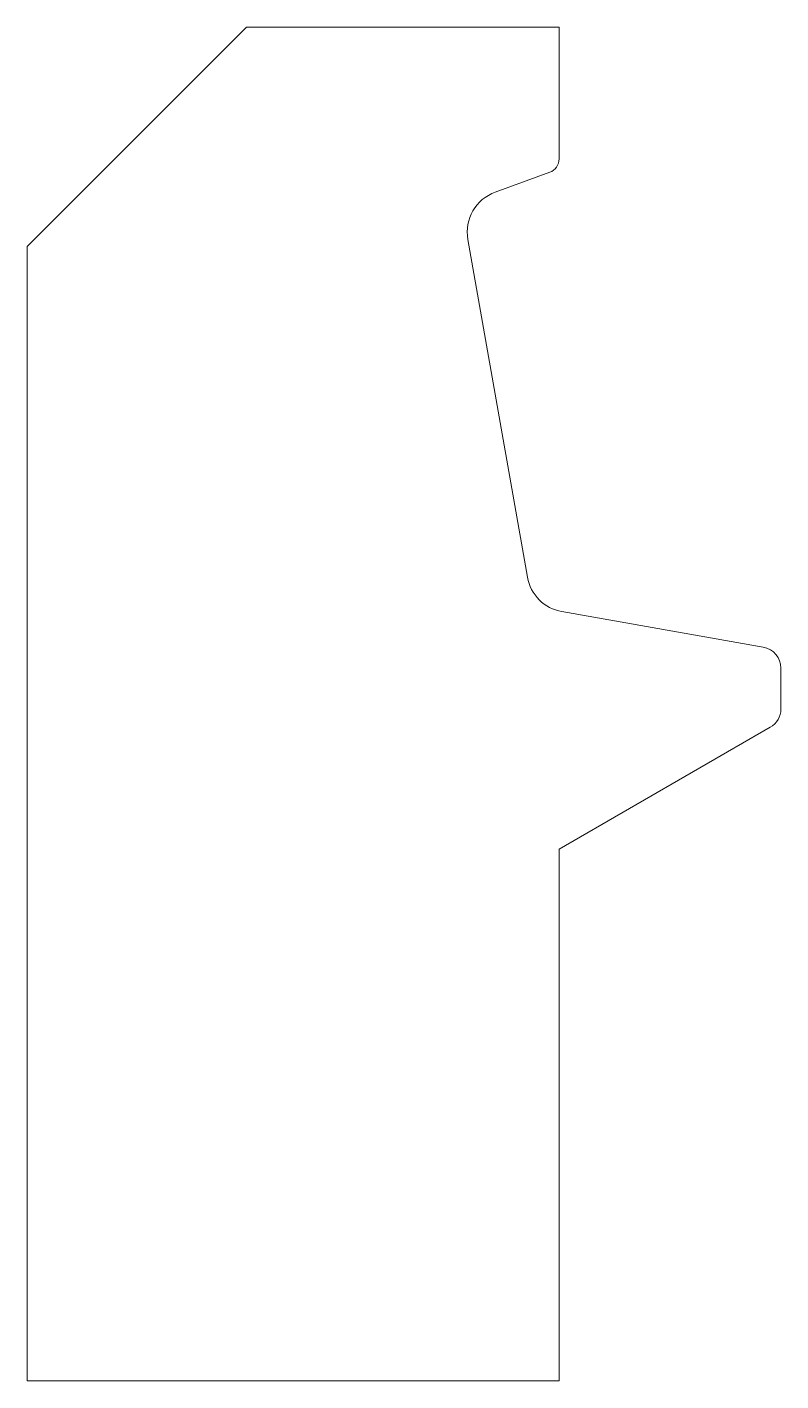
# Model space of a CAD drawing. Header units: millimetres. Extents: x 0 to 1063, y 0 to 1909.
import ezdxf

# ---------------------------------------------------------------- set-up
doc = ezdxf.new("R2010")
doc.units = ezdxf.units.MM

msp = doc.modelspace()

# ---------------------------------------------------------------- linework, layer by layer
at = {"color": 7, "linetype": 'Continuous', "lineweight": 15}
for p, q in [((309.3, 1909.3), (0, 1600)), ((750, 1909.3), (309.3, 1909.3)), ((750, 1723.3), (750, 1909.3)), ((659.9, 1676.6), (736.8, 1704.5)), ((705.3, 1133.6), (621.4, 1609.8)), ((0, 1600), (0, 0)), ((1037.8, 1034.9), (754, 1084.9)), ((1062.6, 947.8), (1062.6, 1005.3)), ((750, 750), (1047.6, 921.8)), ((750, 0), (750, 750)), ((0, 0), (750, 0))]:
    msp.add_line(p, q, dxfattribs=at)
for centre, radius, start, end in [((730, 1723.3), 20, 290, 0), ((680.5, 1620.2), 60, 110, 190), ((764.4, 1144), 60, 190, 260), ((1032.6, 1005.3), 30, 0, 80), ((1032.6, 947.8), 30, 300, 0)]:
    msp.add_arc(centre, radius, start, end, dxfattribs=at)

doc.saveas('drawing.dxf')
